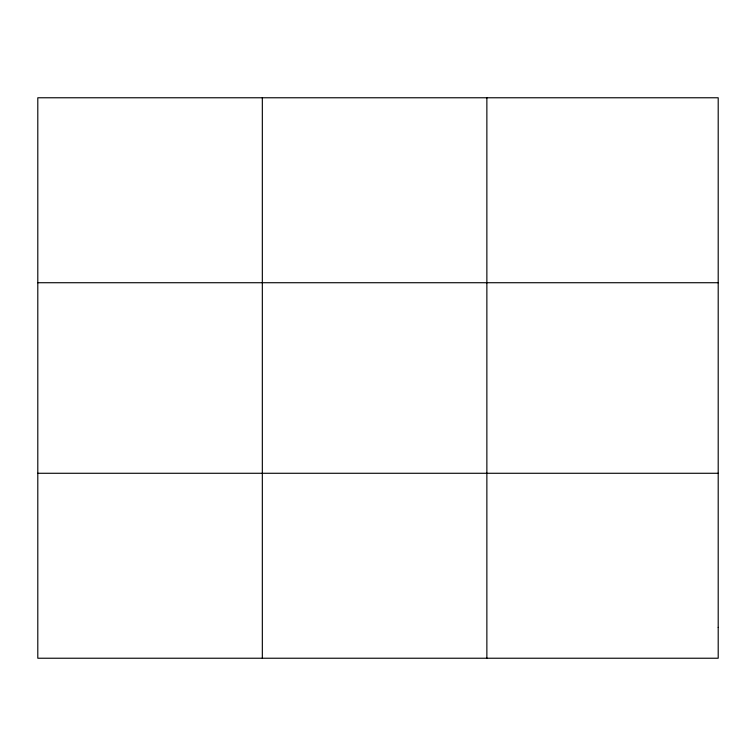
<?xml version="1.0" encoding="UTF-8"?>
<svg xmlns="http://www.w3.org/2000/svg" width="756" height="756" viewBox="0 0 756 756"><rect width="100%" height="100%" fill="white"/><g stroke="black" fill="none" stroke-linecap="round" stroke-linejoin="round"><path stroke-width="1.13" d="M262.332 658.23L262.332 97.77M486.864 658.23L486.864 97.77M37.8 282.725L718.2 282.725M37.8 473.275L718.2 473.275M718.2 627.404L718.2 658.23L37.8 658.23L37.8 97.77L718.2 97.77L718.2 627.404"/></g></svg>
